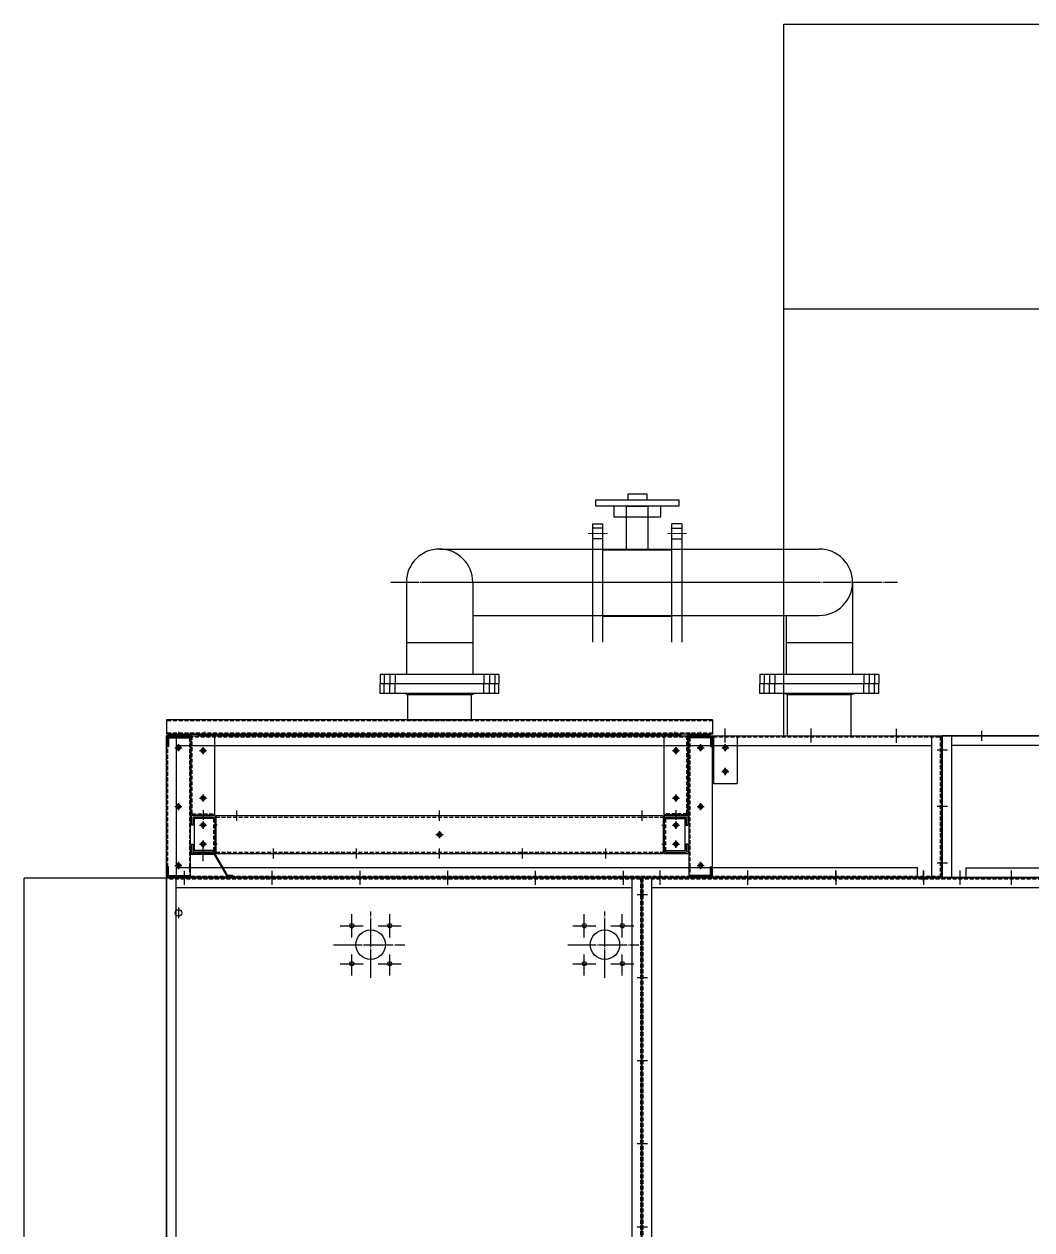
# Model space of a CAD drawing. Header units: millimetres. Extents: x 3659 to 28539, y 2640 to 20234.
# Drawn here: x 15726 to 17848, y 8493 to 11034 of the extents above; entities that cross this region are included whole.
import ezdxf

# ---------------------------------------------------------------- set-up
doc = ezdxf.new("R2010")
doc.units = ezdxf.units.MM
for name, pattern in [('CENTER', [65, 60, -2, 1, -2]), ('CENTER2', [1.125, 0.75, -0.125, 0.125, -0.125]), ('HIDDEN', [3, 2, -1])]:
    doc.linetypes.add(name, pattern=pattern)
for name, color, linetype in [('2.위생-급수', 5, 'Continuous'), ('CENTER', 1, 'CENTER'), ('숨은선', 5, 'HIDDEN')]:
    doc.layers.add(name, color=color, linetype=linetype)

# ---------------------------------------------------------------- blocks, each defined once
blk = doc.blocks.new('A$C51F21CAA')
for p, q in [((0, 16), (0, 2364)), ((1000, 2364), (0, 2364)), ((20, 16), (20, 2364)), ((980, 2364), (980, 16)), ((1000, 2364), (1000, 16)), ((980, 2344), (20, 2344)), ((21.5, 2306.2), (21.5, 2306.2)), ((21.5, 73.8), (21.5, 73.8)), ((20, 36), (20, 36)), ((20, 18), (20, 36)), ((930, 36), (64, 36)), ((64, 18), (64, 36)), ((930, 18), (930, 36)), ((980, 36), (980, 36)), ((980, 18), (980, 36)), ((1000, 16), (0, 16)), ((64, 18), (20, 18)), ((930, 18), (980, 18))]:
    blk.add_line(p, q)
at = {"color": 7}
for centre, radius in [((25, 2291), 7), ((430, 2224), 31), ((923.4, 2224), 31), ((25, 89), 7)]:
    blk.add_circle(centre, radius, dxfattribs=at)
for centre in [(390, 2264), (470, 2264), (880, 2264), (960, 2264), (390, 2184), (470, 2184), (880, 2184), (960, 2184)]:
    blk.add_circle(centre, 4.5)
at = {"layer": 'CENTER'}
for p, q in [((37.5, 2350), (37.5, 2379.5)), ((222.5, 2350), (222.5, 2379.5)), ((407.5, 2350), (407.5, 2379.5)), ((592.5, 2350), (592.5, 2379.5)), ((777.5, 2350), (777.5, 2379.5)), ((962.5, 2350), (962.5, 2379.5)), ((1013.2, 2329), (991.3, 2329)), ((25, 2302.4), (25, 2279.6)), ((390, 2239.5), (390, 2288.5)), ((430, 2154), (430, 2294)), ((470, 2239.5), (470, 2288.5)), ((880, 2239.5), (880, 2288.5)), ((923.4, 2154), (923.4, 2294)), ((960, 2239.5), (960, 2288.5)), ((365.5, 2264), (414.5, 2264)), ((445.5, 2264), (494.5, 2264)), ((855.5, 2264), (904.5, 2264)), ((935.5, 2264), (984.5, 2264)), ((351.6, 2224), (501.6, 2224)), ((845, 2224), (995, 2224)), ((390, 2159), (390, 2203.5)), ((470, 2159), (470, 2203.5)), ((880, 2159), (880, 2203.5)), ((960, 2159), (960, 2203.5)), ((365.5, 2184), (414.5, 2184)), ((445.5, 2184), (494.5, 2184)), ((855.5, 2184), (904.5, 2184)), ((935.5, 2184), (984.5, 2184)), ((1013.2, 2154), (991.3, 2154)), ((1013.2, 1979), (991.3, 1979)), ((1013.2, 1804), (991.3, 1804)), ((1013.2, 1629), (991.3, 1629)), ((1013.2, 1454), (991.3, 1454)), ((1013.2, 1279), (991.3, 1279)), ((1013.2, 1104), (991.3, 1104)), ((1013.2, 929), (991.3, 929)), ((1013.2, 754), (991.3, 754)), ((1013.2, 579), (991.3, 579)), ((1013.2, 404), (991.3, 404)), ((1013.2, 229), (991.3, 229)), ((13.6, 89), (36.4, 89)), ((25, 77.6), (25, 100.4)), ((1013.2, 54), (991.3, 54)), ((37.5, 0), (37.5, 29.5)), ((222.5, 0), (222.5, 29.5)), ((407.5, 0), (407.5, 29.5)), ((592.5, 0), (592.5, 29.5)), ((777.5, 0), (777.5, 29.5)), ((962.5, 0), (962.5, 29.5))]:
    blk.add_line(p, q, dxfattribs=at)
at = {"layer": '숨은선', "ltscale": 4}
for p, q in [((998, 2364), (998, 16)), ((998, 2362), (2, 2362))]:
    blk.add_line(p, q, dxfattribs=at)
blk = doc.blocks.new('A$C246B6C69')
for p, q in [((10.7, 14.4), (10.7, 2362.4)), ((1010.7, 2362.4), (10.7, 2362.4)), ((10.7, 14.4), (10.7, 2362.4)), ((1010.7, 2362.4), (10.7, 2362.4)), ((30.7, 14.4), (30.7, 2362.4)), ((30.7, 14.4), (30.7, 2362.4)), ((990.7, 2342.4), (30.7, 2342.4)), ((990.7, 2342.4), (30.7, 2342.4)), ((990.7, 2362.4), (990.7, 14.4)), ((990.7, 2362.4), (990.7, 14.4)), ((1010.7, 2362.4), (1010.7, 14.4)), ((1010.7, 2362.4), (1010.7, 14.4)), ((1010.7, 2342.7), (1010.7, 2362.4)), ((30.7, 34.4), (30.7, 34.4)), ((30.7, 16.4), (30.7, 34.4)), ((30.7, 34.4), (30.7, 34.4)), ((30.7, 16.4), (30.7, 34.4)), ((940.7, 34.4), (74.7, 34.4)), ((74.7, 16.4), (74.7, 34.4)), ((940.7, 34.4), (74.7, 34.4)), ((74.7, 16.4), (74.7, 34.4)), ((940.7, 16.4), (940.7, 34.4)), ((940.7, 16.4), (940.7, 34.4)), ((990.7, 34.4), (990.7, 34.4)), ((990.7, 16.4), (990.7, 34.4)), ((990.7, 34.4), (990.7, 34.4)), ((990.7, 16.4), (990.7, 34.4)), ((1010.7, 14.4), (10.7, 14.4)), ((1010.7, 14.4), (10.7, 14.4)), ((74.7, 16.4), (30.7, 16.4)), ((74.7, 16.4), (30.7, 16.4)), ((940.7, 16.4), (990.7, 16.4)), ((940.7, 16.4), (990.7, 16.4))]:
    blk.add_line(p, q)
for centre in [(958.7, 2232.4), (958.7, 2232.4), (958.7, 2232.4), (958.7, 2232.4), (958.7, 2232.4), (958.7, 2232.4), (958.7, 2232.4), (958.7, 2232.4), (958.7, 1832.4), (958.7, 1832.4), (958.7, 1832.4), (958.7, 1832.4), (958.7, 1832.4), (958.7, 1832.4), (958.7, 1832.4), (958.7, 1832.4)]:
    blk.add_circle(centre, 6)
at = {"layer": 'CENTER'}
for p, q in [((48.2, 2356.4), (48.2, 2378.9)), ((233.2, 2356.4), (233.2, 2378.9)), ((418.2, 2356.4), (418.2, 2378.9)), ((603.2, 2356.4), (603.2, 2378.9)), ((680.2, 2356.4), (680.2, 2378.9)), ((788.2, 2356.4), (788.2, 2378.9)), ((973.2, 2356.4), (973.2, 2378.9)), ((21.9, 2327.4), (0, 2327.4)), ((999.5, 2327.4), (1021.4, 2327.4)), ((958.7, 2222.4), (958.7, 2242.4)), ((958.7, 2242.4), (958.7, 2222.4)), ((958.7, 2242.4), (958.7, 2222.4)), ((958.7, 2242.4), (958.7, 2222.4)), ((958.7, 2222.4), (958.7, 2242.4)), ((958.7, 2242.4), (958.7, 2222.4)), ((958.7, 2242.4), (958.7, 2222.4)), ((958.7, 2242.4), (958.7, 2222.4)), ((968.7, 2232.4), (948.7, 2232.4)), ((968.7, 2232.4), (948.7, 2232.4)), ((968.7, 2232.4), (948.7, 2232.4)), ((968.7, 2232.4), (948.7, 2232.4)), ((968.7, 2232.4), (948.7, 2232.4)), ((968.7, 2232.4), (948.7, 2232.4)), ((968.7, 2232.4), (948.7, 2232.4)), ((968.7, 2232.4), (948.7, 2232.4)), ((21.9, 2152.4), (0, 2152.4)), ((999.5, 2152.4), (1021.4, 2152.4)), ((21.9, 1977.4), (0, 1977.4)), ((999.5, 1977.4), (1021.4, 1977.4)), ((968.7, 1832.4), (948.7, 1832.4)), ((968.7, 1832.4), (948.7, 1832.4)), ((968.7, 1832.4), (948.7, 1832.4)), ((968.7, 1832.4), (948.7, 1832.4)), ((968.7, 1832.4), (948.7, 1832.4)), ((968.7, 1832.4), (948.7, 1832.4)), ((968.7, 1832.4), (948.7, 1832.4)), ((968.7, 1832.4), (948.7, 1832.4)), ((958.7, 1822.4), (958.7, 1842.4)), ((958.7, 1842.4), (958.7, 1822.4)), ((958.7, 1842.4), (958.7, 1822.4)), ((958.7, 1842.4), (958.7, 1822.4)), ((958.7, 1822.4), (958.7, 1842.4)), ((958.7, 1842.4), (958.7, 1822.4)), ((958.7, 1842.4), (958.7, 1822.4)), ((958.7, 1842.4), (958.7, 1822.4)), ((21.9, 1802.4), (0, 1802.4)), ((999.5, 1802.4), (1021.4, 1802.4)), ((21.9, 1627.4), (0, 1627.4)), ((999.5, 1627.4), (1021.4, 1627.4)), ((21.9, 1452.4), (0, 1452.4)), ((999.5, 1452.4), (1021.4, 1452.4)), ((21.9, 1277.4), (0, 1277.4)), ((999.5, 1277.4), (1021.4, 1277.4)), ((21.9, 1102.4), (0, 1102.4)), ((999.5, 1102.4), (1021.4, 1102.4)), ((21.9, 927.4), (0, 927.4)), ((999.5, 927.4), (1021.4, 927.4)), ((21.9, 752.4), (0, 752.4)), ((999.5, 752.4), (1021.4, 752.4)), ((21.9, 577.4), (0, 577.4)), ((999.5, 577.4), (1021.4, 577.4)), ((21.9, 402.4), (0, 402.4)), ((999.5, 402.4), (1021.4, 402.4)), ((21.9, 227.4), (0, 227.4)), ((999.5, 227.4), (1021.4, 227.4)), ((21.9, 52.4), (0, 52.4)), ((999.5, 52.4), (1021.4, 52.4)), ((48.2, 21.3), (48.2, 0)), ((233.2, 21.3), (233.2, 0)), ((418.2, 21.3), (418.2, 0)), ((603.2, 21.3), (603.2, 0)), ((788.2, 21.3), (788.2, 0)), ((973.2, 21.3), (973.2, 0))]:
    blk.add_line(p, q, dxfattribs=at)
at = {"layer": '숨은선', "ltscale": 4}
for p, q in [((12.7, 14.4), (12.7, 2362.4)), ((12.7, 14.4), (12.7, 2362.4)), ((1008.7, 2360.4), (12.7, 2360.4)), ((1008.7, 2360.4), (12.7, 2360.4)), ((1008.7, 2362.4), (1008.7, 14.4)), ((1008.7, 2362.4), (1008.7, 14.4)), ((1008.7, 2344.7), (1008.7, 2362.4)), ((1008.7, 16.4), (12.7, 16.4)), ((1008.7, 16.4), (12.7, 16.4))]:
    blk.add_line(p, q, dxfattribs=at)
blk = doc.blocks.new('A$C2D151E2C')
for p, q in [((0, 314), (50, 314)), ((0, 16), (0, 314)), ((0, 314), (50, 314)), ((0, 16), (0, 314)), ((0, 314), (0, 16)), ((0, 314), (1632, 314)), ((20, 314), (20, 16)), ((1612, 16), (1612, 314)), ((1632, 16), (1632, 314)), ((1632, 314), (1632, 16)), ((20, 294), (1612, 294)), ((1582, 36), (20, 36)), ((1582, 16), (1582, 36)), ((1632, 16), (0, 16))]:
    blk.add_line(p, q)
at = {"color": 7}
blk.add_line((0, 314), (1632, 314), dxfattribs=at)
for centre in [(25, 289), (25, 289), (25, 289), (25, 289), (77, 283), (77, 283), (77, 283), (77, 283), (1073, 283), (1073, 283), (1073, 283), (1073, 283), (1125, 289), (1125, 289), (1125, 289), (1125, 289), (1177, 289), (1177, 289), (1177, 289), (1177, 289), (1177, 239), (1177, 239), (1177, 239), (1177, 239), (77, 183), (77, 183), (77, 183), (77, 183), (1073, 183), (1073, 183), (1073, 183), (1073, 183), (25, 165), (25, 165), (25, 165), (25, 165), (1125, 165), (1125, 165), (1125, 165), (1125, 165), (77, 126), (77, 126), (77, 126), (77, 126), (1073, 126), (1073, 126), (1073, 126), (1073, 126), (575, 106), (575, 106), (575, 106), (575, 106), (77, 86), (77, 86), (77, 86), (77, 86), (1073, 86), (1073, 86), (1073, 86), (1073, 86), (25, 41), (25, 41), (25, 41), (25, 41), (1125, 41), (1125, 41), (1125, 41), (1125, 41)]:
    blk.add_circle(centre, 4.5)
at = {"layer": 'CENTER'}
for p, q in [((1177, 300), (1177, 329.5)), ((1357, 329.5), (1357, 300)), ((1537, 328.7), (1537, 299.2)), ((17.5, 289), (32.5, 289)), ((17.5, 289), (32.5, 289)), ((17.5, 289), (32.5, 289)), ((17.5, 289), (32.5, 289)), ((20, 289), (30, 289)), ((20, 289), (30, 289)), ((20, 289), (30, 289)), ((20, 289), (30, 289)), ((25, 281.5), (25, 296.5)), ((25, 296.5), (25, 281.5)), ((25, 296.5), (25, 281.5)), ((25, 296.5), (25, 281.5)), ((25, 284), (25, 294)), ((25, 294), (25, 284)), ((25, 294), (25, 284)), ((25, 294), (25, 284)), ((69.5, 283), (84.5, 283)), ((69.5, 283), (84.5, 283)), ((69.5, 283), (84.5, 283)), ((69.5, 283), (84.5, 283)), ((82, 283), (72, 283)), ((82, 283), (72, 283)), ((82, 283), (72, 283)), ((82, 283), (72, 283)), ((77, 275.5), (77, 290.5)), ((77, 290.5), (77, 275.5)), ((77, 290.5), (77, 275.5)), ((77, 290.5), (77, 275.5)), ((77, 288.6), (77, 277.2)), ((1065.5, 283), (1080.5, 283)), ((1065.5, 283), (1080.5, 283)), ((1065.5, 283), (1080.5, 283)), ((1065.5, 283), (1080.5, 283)), ((1068, 283), (1078, 283)), ((1068, 283), (1078, 283)), ((1068, 283), (1078, 283)), ((1068, 283), (1078, 283)), ((1073, 275.5), (1073, 290.5)), ((1073, 290.5), (1073, 275.5)), ((1073, 290.5), (1073, 275.5)), ((1073, 290.5), (1073, 275.5)), ((1073, 288.6), (1073, 277.2)), ((1117.5, 289), (1132.5, 289)), ((1117.5, 289), (1132.5, 289)), ((1117.5, 289), (1132.5, 289)), ((1117.5, 289), (1132.5, 289)), ((1130, 289), (1120, 289)), ((1130, 289), (1120, 289)), ((1130, 289), (1120, 289)), ((1130, 289), (1120, 289)), ((1125, 281.5), (1125, 296.5)), ((1125, 296.5), (1125, 281.5)), ((1125, 296.5), (1125, 281.5)), ((1125, 296.5), (1125, 281.5)), ((1125, 284), (1125, 294)), ((1125, 294), (1125, 284)), ((1125, 294), (1125, 284)), ((1125, 294), (1125, 284)), ((1169.5, 289), (1184.5, 289)), ((1169.5, 289), (1184.5, 289)), ((1169.5, 289), (1184.5, 289)), ((1169.5, 289), (1184.5, 289)), ((1171.3, 289), (1182.7, 289)), ((1182.7, 289), (1171.3, 289)), ((1177, 281.5), (1177, 296.5)), ((1177, 296.5), (1177, 281.5)), ((1177, 296.5), (1177, 281.5)), ((1177, 296.5), (1177, 281.5)), ((1169.5, 239), (1184.5, 239)), ((1169.5, 239), (1184.5, 239)), ((1169.5, 239), (1184.5, 239)), ((1169.5, 239), (1184.5, 239)), ((1171.3, 239), (1182.7, 239)), ((1182.7, 239), (1171.3, 239)), ((1177, 231.5), (1177, 246.5)), ((1177, 246.5), (1177, 231.5)), ((1177, 246.5), (1177, 231.5)), ((1177, 246.5), (1177, 231.5)), ((1177, 231.3), (1177, 244.7)), ((69.5, 183), (84.5, 183)), ((69.5, 183), (84.5, 183)), ((69.5, 183), (84.5, 183)), ((69.5, 183), (84.5, 183)), ((82, 183), (72, 183)), ((82, 183), (72, 183)), ((82, 183), (72, 183)), ((82, 183), (72, 183)), ((77, 175.5), (77, 190.5)), ((77, 190.5), (77, 175.5)), ((77, 190.5), (77, 175.5)), ((77, 190.5), (77, 175.5)), ((77, 188.6), (77, 177.2)), ((1065.5, 183), (1080.5, 183)), ((1065.5, 183), (1080.5, 183)), ((1065.5, 183), (1080.5, 183)), ((1065.5, 183), (1080.5, 183)), ((1068, 183), (1078, 183)), ((1068, 183), (1078, 183)), ((1068, 183), (1078, 183)), ((1068, 183), (1078, 183)), ((1073, 175.5), (1073, 190.5)), ((1073, 190.5), (1073, 175.5)), ((1073, 190.5), (1073, 175.5)), ((1073, 190.5), (1073, 175.5)), ((1073, 188.6), (1073, 177.2)), ((17.5, 165), (32.5, 165)), ((17.5, 165), (32.5, 165)), ((17.5, 165), (32.5, 165)), ((17.5, 165), (32.5, 165)), ((20, 165), (30, 165)), ((20, 165), (30, 165)), ((20, 165), (30, 165)), ((20, 165), (30, 165)), ((25, 157.5), (25, 172.5)), ((25, 172.5), (25, 157.5)), ((25, 172.5), (25, 157.5)), ((25, 172.5), (25, 157.5)), ((25, 160), (25, 170)), ((25, 170), (25, 160)), ((25, 170), (25, 160)), ((25, 170), (25, 160)), ((1117.5, 165), (1132.5, 165)), ((1117.5, 165), (1132.5, 165)), ((1117.5, 165), (1132.5, 165)), ((1117.5, 165), (1132.5, 165)), ((1130, 165), (1120, 165)), ((1130, 165), (1120, 165)), ((1130, 165), (1120, 165)), ((1130, 165), (1120, 165)), ((1125, 157.5), (1125, 172.5)), ((1125, 172.5), (1125, 157.5)), ((1125, 172.5), (1125, 157.5)), ((1125, 172.5), (1125, 157.5)), ((1125, 160), (1125, 170)), ((1125, 170), (1125, 160)), ((1125, 170), (1125, 160)), ((1125, 170), (1125, 160)), ((77, 118.5), (77, 133.5)), ((77, 133.5), (77, 118.5)), ((77, 133.5), (77, 118.5)), ((77, 133.5), (77, 118.5)), ((77, 131.7), (77, 120.3)), ((1073, 118.5), (1073, 133.5)), ((1073, 133.5), (1073, 118.5)), ((1073, 133.5), (1073, 118.5)), ((1073, 133.5), (1073, 118.5)), ((1073, 131.7), (1073, 120.3)), ((69.5, 126), (84.5, 126)), ((69.5, 126), (84.5, 126)), ((69.5, 126), (84.5, 126)), ((69.5, 126), (84.5, 126)), ((82.7, 126), (71.3, 126)), ((71.3, 126), (82.7, 126)), ((567.5, 106), (582.5, 106)), ((567.5, 106), (582.5, 106)), ((567.5, 106), (582.5, 106)), ((567.5, 106), (582.5, 106)), ((580.7, 106), (569.3, 106)), ((575, 98.5), (575, 113.5)), ((575, 113.5), (575, 98.5)), ((575, 113.5), (575, 98.5)), ((575, 113.5), (575, 98.5)), ((575, 111.7), (575, 100.3)), ((1065.5, 126), (1080.5, 126)), ((1065.5, 126), (1080.5, 126)), ((1065.5, 126), (1080.5, 126)), ((1065.5, 126), (1080.5, 126)), ((1067.3, 126), (1078.7, 126)), ((1078.7, 126), (1067.3, 126)), ((69.5, 86), (84.5, 86)), ((69.5, 86), (84.5, 86)), ((69.5, 86), (84.5, 86)), ((69.5, 86), (84.5, 86)), ((82.7, 86), (71.3, 86)), ((71.3, 86), (82.7, 86)), ((77, 78.5), (77, 93.5)), ((77, 93.5), (77, 78.5)), ((77, 93.5), (77, 78.5)), ((77, 93.5), (77, 78.5)), ((77, 80.3), (77, 91.7)), ((1065.5, 86), (1080.5, 86)), ((1065.5, 86), (1080.5, 86)), ((1065.5, 86), (1080.5, 86)), ((1065.5, 86), (1080.5, 86)), ((1067.3, 86), (1078.7, 86)), ((1078.7, 86), (1067.3, 86)), ((1073, 78.5), (1073, 93.5)), ((1073, 93.5), (1073, 78.5)), ((1073, 93.5), (1073, 78.5)), ((1073, 93.5), (1073, 78.5)), ((1073, 80.3), (1073, 91.7)), ((17.5, 41), (32.5, 41)), ((17.5, 41), (32.5, 41)), ((17.5, 41), (32.5, 41)), ((17.5, 41), (32.5, 41)), ((25, 33.5), (25, 48.5)), ((25, 48.5), (25, 33.5)), ((25, 48.5), (25, 33.5)), ((25, 48.5), (25, 33.5)), ((37.5, 0), (37.5, 29.5)), ((222.5, 0), (222.5, 29.5)), ((407.5, 0), (407.5, 29.5)), ((592.5, 0), (592.5, 29.5)), ((777.5, 0), (777.5, 29.5)), ((962.5, 0), (962.5, 29.5)), ((1039.5, 0), (1039.5, 29.5)), ((1117.5, 41), (1132.5, 41)), ((1117.5, 41), (1132.5, 41)), ((1117.5, 41), (1132.5, 41)), ((1117.5, 41), (1132.5, 41)), ((1130, 41), (1120, 41)), ((1130, 41), (1120, 41)), ((1130, 41), (1120, 41)), ((1130, 41), (1120, 41)), ((1125, 33.5), (1125, 48.5)), ((1125, 48.5), (1125, 33.5)), ((1125, 48.5), (1125, 33.5)), ((1125, 48.5), (1125, 33.5)), ((1125, 36), (1125, 46)), ((1125, 46), (1125, 36)), ((1125, 46), (1125, 36)), ((1125, 46), (1125, 36)), ((1224.5, 0), (1224.5, 29.5)), ((1409.5, 29.5), (1409.5, 0)), ((1594.5, 29.5), (1594.5, 0))]:
    blk.add_line(p, q, dxfattribs=at)
at = {"layer": '숨은선', "ltscale": 4}
for p, q in [((0, 312), (1632, 312)), ((2, 310), (2, 18)), ((1630, 16), (1630, 314)), ((1632, 18), (0, 18))]:
    blk.add_line(p, q, dxfattribs=at)
blk = doc.blocks.new('A$C29DC3867')
for p, q in [((2142.6, 315.2), (210.6, 315.2)), ((210.6, 17.2), (210.6, 315.2)), ((210.6, 315.2), (210.6, 17.2)), ((230.6, 17.2), (230.6, 315.2)), ((2122.6, 315.2), (1377.2, 315.2)), ((2122.6, 315.2), (1377.2, 315.2)), ((2122.6, 315.2), (2122.6, 17.2)), ((2142.6, 17.2), (2142.6, 315.2)), ((2142.6, 17.2), (2142.6, 315.2)), ((2142.6, 315.2), (2142.6, 17.2)), ((2122.6, 295.2), (230.6, 295.2)), ((260.6, 37.2), (2092.6, 37.2)), ((260.6, 17.2), (260.6, 37.2)), ((260.6, 17.2), (260.6, 37.2)), ((260.6, 17.2), (260.6, 37.2)), ((210.6, 17.2), (2142.6, 17.2))]:
    blk.add_line(p, q)
at = {"color": 7}
blk.add_line((2092.6, 37.2), (2092.6, 17.2), dxfattribs=at)
for centre in [(828.6, 265.2), (828.6, 265.2), (1524.5, 265.2), (1524.5, 265.2), (1524.6, 265.2), (1524.6, 265.2)]:
    blk.add_circle(centre, 4.5)
at = {"layer": 'CENTER'}
for p, q in [((293.6, 304.6), (293.6, 325.8)), ((473.6, 304.6), (473.6, 325.8)), ((653.6, 304.6), (653.6, 325.8)), ((833.6, 304.6), (833.6, 325.8)), ((1013.5, 304.6), (1013.5, 325.8)), ((1176.6, 304.6), (1176.6, 325.8)), ((1339.6, 304.6), (1339.6, 325.8)), ((1519.6, 304.6), (1519.6, 325.8)), ((1699.7, 304.6), (1699.7, 325.8)), ((1879.7, 304.6), (1879.7, 325.8)), ((2059.6, 304.6), (2059.6, 325.8)), ((2059.6, 304.6), (2059.6, 325.8)), ((2059.6, 304.6), (2059.6, 325.8)), ((221.3, 285.2), (200, 285.2)), ((221.3, 285.2), (200, 285.2)), ((221.3, 285.2), (200, 285.2)), ((2153.3, 285.2), (2132, 285.2)), ((221.3, 166.2), (200, 166.2)), ((2153.3, 166.2), (2132, 166.2)), ((221.3, 47.2), (200, 47.2)), ((248.1, 1.2), (248.1, 30.7)), ((356.1, 1.2), (356.1, 30.7)), ((541.1, 1.2), (541.1, 30.7)), ((605.6, 3.2), (605.6, 32.7)), ((729.6, 3.2), (729.6, 32.7)), ((853.6, 3.7), (853.6, 33.2)), ((914.1, 2.4), (914.1, 32)), ((914.1, 1.2), (914.1, 30.7)), ((914.1, 1.2), (914.1, 30.7)), ((914.1, 1.2), (914.1, 30.7)), ((1089.1, 1.2), (1089.1, 30.7)), ((1089.1, 1.2), (1089.1, 30.7)), ((1089.1, 1.2), (1089.1, 30.7)), ((1089.1, 1.2), (1089.1, 30.7)), ((1264.1, 1.2), (1264.1, 30.7)), ((1264.1, 1.2), (1264.1, 30.7)), ((1264.1, 1.2), (1264.1, 30.7)), ((1264.1, 1.2), (1264.1, 30.7)), ((1439.1, 1.2), (1439.1, 30.7)), ((1439.1, 1.2), (1439.1, 30.7)), ((1499.6, 2.4), (1499.6, 32)), ((1623.6, 2.4), (1623.6, 32)), ((1747.6, 2.4), (1747.6, 32)), ((1812.1, 1.2), (1812.1, 30.7)), ((1812.1, 1.2), (1812.1, 30.7)), ((1997.1, 1.2), (1997.1, 30.7)), ((2105.1, 1.2), (2105.1, 30.7)), ((2153.3, 47.2), (2132, 47.2))]:
    blk.add_line(p, q, dxfattribs=at)
at = {"layer": 'CENTER', "ltscale": 0.5}
for p, q in [((828.6, 284.7), (828.6, 245.7)), ((1524.5, 284.7), (1524.5, 245.7)), ((1524.6, 284.7), (1524.6, 245.7)), ((809.1, 265.2), (848.1, 265.2)), ((1544, 265.2), (1505, 265.2)), ((1544.1, 265.2), (1505.1, 265.2))]:
    blk.add_line(p, q, dxfattribs=at)
blk = doc.blocks.new('A$C35443808')
for p, q in [((0, 181.1), (50, 181.1)), ((0, 179.1), (0, 181.1)), ((0, 179.1), (48, 179.1)), ((48, 11.1), (48, 179.1)), ((50, 181.1), (98, 181.1)), ((98, 13.1), (98, 181.1)), ((48, 11.1), (98, 11.1)), ((98, 11.1), (98, 13.1))]:
    blk.add_line(p, q)
for centre in [(73, 146.1), (73, 146.1), (73, 146.1), (73, 146.1), (73, 46.1), (73, 46.1), (73, 46.1), (73, 46.1)]:
    blk.add_circle(centre, 3)
at = {"layer": 'CENTER'}
for p, q in [((21, 185.4), (21, 175.4)), ((78, 146.1), (68, 146.1)), ((78, 146.1), (68, 146.1)), ((78, 146.1), (68, 146.1)), ((78, 146.1), (68, 146.1)), ((73, 151.7), (73, 140.4)), ((73, 51.7), (73, 40.4)), ((78, 46.1), (68, 46.1)), ((78, 46.1), (68, 46.1)), ((78, 46.1), (68, 46.1)), ((78, 46.1), (68, 46.1)), ((73, 20.5), (73, 0))]:
    blk.add_line(p, q, dxfattribs=at)
at = {"layer": '숨은선', "ltscale": 4}
for q in [(50, 181.1), (98, 13.1)]:
    blk.add_line((50, 13.1), q, dxfattribs=at)
blk = doc.blocks.new('A$C6CE63E9E')
for p, q in [((0, 80), (0, 60)), ((50, 80), (0, 80)), ((3.2, 76.8), (3.2, 60)), ((46.8, 76.8), (3.2, 76.8)), ((46.8, 73.6), (46.8, 76.8)), ((50, 80), (50, 0)), ((3.2, 60), (0, 60)), ((6.4, 73.6), (6.4, 6.4)), ((50, 73.6), (6.4, 73.6)), ((0, 20), (0, 0)), ((0, 20), (3.2, 20)), ((50, 0), (0, 0)), ((3.2, 20), (3.2, 3.2)), ((46.8, 3.2), (3.2, 3.2)), ((50, 6.4), (6.4, 6.4)), ((46.8, 6.4), (46.8, 3.2))]:
    blk.add_line(p, q)
for centre in [(25, 60), (25, 20)]:
    blk.add_circle(centre, 3)
at = {"layer": 'CENTER'}
for p, q in [((30.7, 60), (19.3, 60)), ((19.3, 60), (30.7, 60)), ((25, 65.7), (25, 54.3)), ((25, 12.3), (25, 25.7)), ((30.7, 20), (19.3, 20)), ((19.3, 20), (30.7, 20))]:
    blk.add_line(p, q, dxfattribs=at)
at = {"layer": '숨은선', "ltscale": 4}
blk.add_line((46.8, 73.6), (46.8, 6.4), dxfattribs=at)
blk = doc.blocks.new('A$C3F9300E1')
at = {"color": 7}
for p, q in [((50, 47.8), (0, 47.8)), ((0, 47.8), (0, 45.8)), ((48.8, 45.8), (0, 45.8)), ((75.5, 0), (48.8, 45.8)), ((76.6, 2), (50, 47.8)), ((75.5, 0), (76.6, 2)), ((86.6, 0), (75.5, 0)), ((76.6, 2), (86.6, 2)), ((86.6, 2), (86.6, 0))]:
    blk.add_line(p, q, dxfattribs=at)
at = {"layer": 'CENTER'}
blk.add_line((25, 31.8), (25, 61.3), dxfattribs=at)
blk = doc.blocks.new('A$C1D111572')
for p, q in [((2.6, 90.6), (944.6, 90.6)), ((2.6, 90.6), (2.6, 10.6)), ((944.6, 90.6), (944.6, 10.6)), ((2.6, 10.6), (944.6, 10.6))]:
    blk.add_line(p, q)
blk.add_circle((473.6, 50.6), 3)
at = {"layer": 'CENTER'}
for p, q in [((46.6, 80), (46.6, 101.3)), ((473.6, 80), (473.6, 101.3)), ((900.6, 80), (900.6, 101.3)), ((5.1, 70.6), (0, 70.6)), ((473.6, 56.4), (473.6, 44.9)), ((942, 70.6), (947.1, 70.6)), ((5.1, 30.6), (0, 30.6)), ((467.8, 50.6), (479.3, 50.6)), ((479.3, 50.6), (467.8, 50.6)), ((942, 30.6), (947.1, 30.6)), ((123.6, 0), (123.6, 21.3)), ((298.6, 0), (298.6, 21.3)), ((473.6, 0), (473.6, 21.3)), ((648.6, 0), (648.6, 21.3)), ((823.6, 0), (823.6, 21.3))]:
    blk.add_line(p, q, dxfattribs=at)
at = {"layer": '숨은선', "ltscale": 4}
for p, q in [((2.6, 87.4), (944.6, 87.4)), ((2.6, 13.8), (944.6, 13.8))]:
    blk.add_line(p, q, dxfattribs=at)
blk = doc.blocks.new('A$C5B954C1A')
for p, q in [((50, 298), (0, 298)), ((0, 278), (0, 298)), ((2, 296), (2, 278)), ((2, 296), (48, 296)), ((4, 294), (4, 276)), ((4, 294), (50, 294)), ((48, 296), (48, 294)), ((50, 298), (50, 0)), ((2, 278), (0, 278)), ((4, 276), (0, 276)), ((0, 22), (0, 276)), ((4, 22), (0, 22)), ((0, 0), (0, 20)), ((2, 20), (0, 20)), ((2, 2), (2, 20)), ((48, 2), (2, 2)), ((4, 4), (4, 22)), ((4, 4), (50, 4)), ((48, 4), (48, 2)), ((50, 0), (0, 0))]:
    blk.add_line(p, q)
for centre in [(25, 273), (25, 273), (25, 273), (25, 273), (25, 149), (25, 149), (25, 149), (25, 149), (25, 25), (25, 25), (25, 25), (25, 25)]:
    blk.add_circle(centre, 3)
at = {"layer": 'CENTER'}
for p, q in [((30, 273), (20, 273)), ((30, 273), (20, 273)), ((30, 273), (20, 273)), ((30, 273), (20, 273)), ((25, 268), (25, 278)), ((25, 278), (25, 268)), ((25, 278), (25, 268)), ((25, 278), (25, 268)), ((25, 144), (25, 154)), ((25, 154), (25, 144)), ((25, 154), (25, 144)), ((25, 154), (25, 144)), ((30, 149), (20, 149)), ((30, 149), (20, 149)), ((30, 149), (20, 149)), ((30, 149), (20, 149)), ((25, 20), (25, 30)), ((25, 30), (25, 20)), ((25, 30), (25, 20)), ((25, 30), (25, 20)), ((30, 25), (20, 25)), ((30, 25), (20, 25)), ((30, 25), (20, 25)), ((30, 25), (20, 25))]:
    blk.add_line(p, q, dxfattribs=at)
at = {"layer": '숨은선', "ltscale": 4}
blk.add_line((48, 294), (48, 4), dxfattribs=at)
blk = doc.blocks.new('A$C006F4BBD')
for p, q in [((0, 100), (0, 0)), ((0, 100), (50, 100)), ((50, 100), (50, 0)), ((0, 0), (50, 0))]:
    blk.add_line(p, q)
for centre in [(25, 75), (25, 25)]:
    blk.add_circle(centre, 3)
at = {"layer": 'CENTER'}
for p, q in [((19.3, 75), (30.7, 75)), ((30.7, 75), (19.3, 75)), ((25, 17.3), (25, 30.7)), ((19.3, 25), (30.7, 25)), ((30.7, 25), (19.3, 25))]:
    blk.add_line(p, q, dxfattribs=at)

msp = doc.modelspace()

# ---------------------------------------------------------------- linework, layer by layer
at = {"color": 2}
for p, q in [((17037.85, 10042.91), (16996.95, 10042.91)), ((16996.95, 10042.91), (16996.95, 10031.13)), ((17037.85, 10042.91), (16996.95, 10042.91)), ((16996.95, 10042.91), (16996.95, 10031.13)), ((17037.85, 10031.13), (17037.85, 10042.91)), ((17037.85, 10031.13), (17037.85, 10042.91)), ((16930.06, 10018.05), (16930.06, 10031.13)), ((16930.06, 10031.13), (17104.74, 10031.13)), ((16930.06, 10018.05), (16930.06, 10031.13)), ((16930.06, 10031.13), (17104.74, 10031.13)), ((17104.74, 10018.05), (16930.06, 10018.05)), ((17104.74, 10018.05), (16930.06, 10018.05)), ((17066.84, 10018.05), (16967.97, 10018.05)), ((16967.97, 10018.05), (16967.97, 9995.1)), ((17066.84, 10018.05), (16967.97, 10018.05)), ((16967.97, 10018.05), (16967.97, 9995.1)), ((16994.66, 10018.05), (17040.14, 10018.05)), ((16994.66, 9925.86), (16994.66, 10018.05)), ((16994.66, 10018.05), (17040.14, 10018.05)), ((16994.66, 9925.86), (16994.66, 10018.05)), ((16996.95, 10031.13), (17037.85, 10031.13)), ((16996.95, 10031.13), (17037.85, 10031.13)), ((17040.14, 9925.86), (17040.14, 10018.05)), ((17040.14, 9925.86), (17040.14, 10018.05)), ((17066.84, 9995.1), (17066.84, 10018.05)), ((17066.84, 9995.1), (17066.84, 10018.05)), ((17104.74, 10031.13), (17104.74, 10018.05)), ((17104.74, 10031.13), (17104.74, 10018.05)), ((16967.97, 9995.1), (17066.84, 9995.1)), ((16967.97, 9995.1), (17066.84, 9995.1))]:
    msp.add_line(p, q, dxfattribs=at)
at = {"color": 2, "ltscale": 30}
for p, q in [((16923.35, 9730.96), (16923.35, 9980.96)), ((16923.35, 9730.96), (16923.35, 9980.96)), ((16923.35, 9980.96), (16944.78, 9980.96)), ((16923.35, 9730.96), (16923.35, 9980.96)), ((16923.35, 9730.96), (16923.35, 9980.96)), ((16923.35, 9980.96), (16944.78, 9980.96)), ((16944.78, 9971.44), (16923.35, 9971.44)), ((16944.78, 9971.44), (16923.35, 9971.44)), ((16944.78, 9730.96), (16944.78, 9980.96)), ((16944.78, 9730.96), (16944.78, 9980.96)), ((17090.02, 9730.96), (17090.02, 9980.96)), ((17111.45, 9980.96), (17090.02, 9980.96)), ((17090.02, 9730.96), (17090.02, 9980.96)), ((17111.45, 9980.96), (17090.02, 9980.96)), ((17090.02, 9971.44), (17111.45, 9971.44)), ((17090.02, 9971.44), (17111.45, 9971.44)), ((17111.45, 9730.96), (17111.45, 9980.96)), ((17111.45, 9730.96), (17111.45, 9980.96)), ((17111.45, 9730.96), (17111.45, 9980.96)), ((17111.45, 9730.96), (17111.45, 9980.96)), ((16944.78, 9948.82), (16923.35, 9948.82)), ((16944.78, 9948.82), (16923.35, 9948.82)), ((17090.02, 9948.82), (17111.45, 9948.82)), ((17090.02, 9948.82), (17111.45, 9948.82))]:
    msp.add_line(p, q, dxfattribs=at)
at = {"color": 5, "linetype": 'CENTER2', "lineweight": 9, "ltscale": 2}
for p, q in [((16913.83, 9960.13), (16954.3, 9960.13)), ((16913.83, 9960.13), (16954.3, 9960.13)), ((17120.97, 9960.13), (17080.5, 9960.13)), ((17120.97, 9960.13), (17080.5, 9960.13))]:
    msp.add_line(p, q, dxfattribs=at)
at = {"color": 7}
for p, q in [((16600.56, 9927.58), (17400.56, 9927.58)), ((16944.78, 9925.86), (17090.02, 9925.86)), ((16530.66, 9857.68), (16530.66, 9663.45)), ((16600.56, 9857.68), (17400.56, 9857.68)), ((16670.46, 9857.68), (16670.46, 9663.45)), ((17470.46, 9857.68), (17470.46, 9663.45)), ((16670.46, 9787.78), (17400.56, 9787.78)), ((16944.78, 9786.06), (17090.02, 9786.06)), ((17330.66, 9787.78), (17330.66, 9663.45)), ((16530.66, 9730.68), (16670.46, 9730.68)), ((17330.66, 9730.68), (17470.46, 9730.68)), ((16533.47, 9567.74), (16667.65, 9567.74))]:
    msp.add_line(p, q, dxfattribs=at)
at = {"ltscale": 0.5}
for p, q in [((16725.56, 9663.45), (16475.56, 9663.45)), ((16475.56, 9663.45), (16475.56, 9643.45)), ((16484.06, 9663.45), (16484.06, 9643.45)), ((16507.06, 9663.45), (16507.06, 9643.45)), ((16694.06, 9663.45), (16694.06, 9643.45)), ((16717.06, 9663.45), (16717.06, 9643.45)), ((16725.56, 9663.45), (16725.56, 9643.45)), ((17525.56, 9663.45), (17275.56, 9663.45)), ((17275.56, 9663.45), (17275.56, 9643.45)), ((17284.06, 9663.45), (17284.06, 9643.45)), ((17307.06, 9663.45), (17307.06, 9643.45)), ((17494.06, 9663.45), (17494.06, 9643.45)), ((17517.06, 9663.45), (17517.06, 9643.45)), ((17525.56, 9663.45), (17525.56, 9643.45)), ((16725.56, 9643.45), (16475.56, 9643.45)), ((16475.56, 9623.45), (16475.56, 9643.45)), ((16725.56, 9643.45), (16475.56, 9643.45)), ((16484.06, 9623.45), (16484.06, 9643.45)), ((16507.06, 9623.45), (16507.06, 9643.45)), ((16694.06, 9623.45), (16694.06, 9643.45)), ((16717.06, 9623.45), (16717.06, 9643.45)), ((16725.56, 9623.45), (16725.56, 9643.45)), ((17525.56, 9643.45), (17275.56, 9643.45)), ((17275.56, 9623.45), (17275.56, 9643.45)), ((17525.56, 9643.45), (17275.56, 9643.45)), ((17284.06, 9623.45), (17284.06, 9643.45)), ((17307.06, 9623.45), (17307.06, 9643.45)), ((17494.06, 9623.45), (17494.06, 9643.45)), ((17517.06, 9623.45), (17517.06, 9643.45)), ((17525.56, 9623.45), (17525.56, 9643.45)), ((16725.56, 9623.45), (16475.56, 9623.45)), ((16533.47, 9620.45), (16527.32, 9623.45)), ((16533.47, 9620.45), (16527.32, 9623.45)), ((16667.65, 9620.45), (16533.47, 9620.45)), ((16667.65, 9620.45), (16533.47, 9620.45)), ((16533.47, 9567.74), (16533.47, 9620.45)), ((16667.65, 9620.45), (16673.8, 9623.45)), ((16667.65, 9620.45), (16673.8, 9623.45)), ((16667.65, 9567.74), (16667.65, 9620.45)), ((17525.56, 9623.45), (17275.56, 9623.45)), ((17333.47, 9620.45), (17327.32, 9623.45)), ((17333.47, 9533.74), (17333.47, 9623.45)), ((17467.65, 9620.45), (17333.47, 9620.45)), ((17467.65, 9533.74), (17467.65, 9623.45)), ((17467.65, 9620.45), (17473.8, 9623.45))]:
    msp.add_line(p, q, dxfattribs=at)
at = {"color": 1, "linetype": 'CENTER', "ltscale": 100}
for p, q in [((16495.56, 9663.45), (16495.56, 9643.45)), ((16705.56, 9663.45), (16705.56, 9643.45)), ((17295.56, 9663.45), (17295.56, 9643.45)), ((17505.56, 9663.45), (17505.56, 9643.45)), ((16495.56, 9623.45), (16495.56, 9643.45)), ((16705.56, 9623.45), (16705.56, 9643.45)), ((17295.56, 9623.45), (17295.56, 9643.45)), ((17505.56, 9623.45), (17505.56, 9643.45))]:
    msp.add_line(p, q, dxfattribs=at)
for p, q in [((17175.56, 9567.74), (16025.56, 9567.74)), ((16025.56, 9567.74), (16025.56, 9537.74)), ((17175.56, 9567.74), (17175.56, 9537.74)), ((17175.56, 9537.74), (16025.56, 9537.74)), ((16090.56, 9535.74), (16090.56, 9537.74)), ((16090.56, 9537.74), (16120.56, 9537.74)), ((16090.56, 9535.74), (16118.56, 9535.74)), ((16120.56, 9537.74), (17080.56, 9537.74)), ((16120.56, 9535.74), (17080.56, 9535.74)), ((17080.56, 9537.74), (17110.56, 9537.74)), ((17110.56, 9535.74), (17082.56, 9535.74)), ((17110.56, 9535.74), (17110.56, 9537.74))]:
    msp.add_line(p, q)
at = {"color": 7}
for centre, start, end in [((16600.56, 9857.68), 0, 180), ((17400.56, 9857.68), 270, 90)]:
    msp.add_arc(centre, 69.9, start, end, dxfattribs=at)
at = {"layer": '2.위생-급수', "color": 4}
for p, q in [((17325.56, 9533.74), (17325.56, 11033.74)), ((17325.56, 11033.74), (19925.56, 11033.74)), ((17325.56, 10433.74), (19925.56, 10433.74)), ((17175.56, 9533.74), (17177.56, 9533.74)), ((17325.56, 9533.74), (19925.56, 9533.74)), ((16025.56, 9233.74), (15725.56, 9233.74))]:
    msp.add_line(p, q, dxfattribs=at)
for points in [[(16025.56, 9233.74), (16025.56, 6835.74), (15725.56, 6835.74), (15725.56, 9233.74)], [(16025.56, 9235.74), (16025.56, 9235.74)]]:
    msp.add_lwpolyline(points, dxfattribs=at)
at = {"layer": 'CENTER'}
for p, q in [((16497.84, 9857.68), (17565.12, 9857.68)), ((16105.56, 9542.06), (16105.56, 9532.06)), ((17095.56, 9542.06), (17095.56, 9532.06)), ((16132.13, 9345.74), (16124.99, 9345.74))]:
    msp.add_line(p, q, dxfattribs=at)
at = {"layer": '숨은선', "ltscale": 4}
for p, q in [((17175.56, 9565.74), (16025.56, 9565.74)), ((17175.56, 9539.74), (16025.56, 9539.74))]:
    msp.add_line(p, q, dxfattribs=at)

# ---------------------------------------------------------------- block references
at = {"color": 7}
for name, p in [('A$C2D151E2C', (16025.56, 9219.76)), ('A$C35443808', (16029.56, 9356.61)), ('A$C29DC3867', (17448.93, 9218.53)), ('A$C1D111572', (16126.99, 9275.11)), ('A$C6CE63E9E', (16077.56, 9285.74)), ('A$C3F9300E1', (16077.56, 9237.94)), ('A$C51F21CAA', (16025.56, 6869.76)), ('A$C246B6C69', (17016.87, 6871.35))]:
    msp.add_blockref(name, p, dxfattribs=at)
for name, p in [('A$C5B954C1A', (16025.56, 9235.74)), ('A$C006F4BBD', (17177.56, 9433.74))]:
    msp.add_blockref(name, p)
at = {"color": 7, "xscale": -1}
for name, p in [('A$C35443808', (17171.56, 9356.61)), ('A$C6CE63E9E', (17123.56, 9285.74))]:
    msp.add_blockref(name, p, dxfattribs=at)
at = {"xscale": -1}
msp.add_blockref('A$C5B954C1A', (17175.56, 9235.74), dxfattribs=at)

doc.saveas('drawing.dxf')
